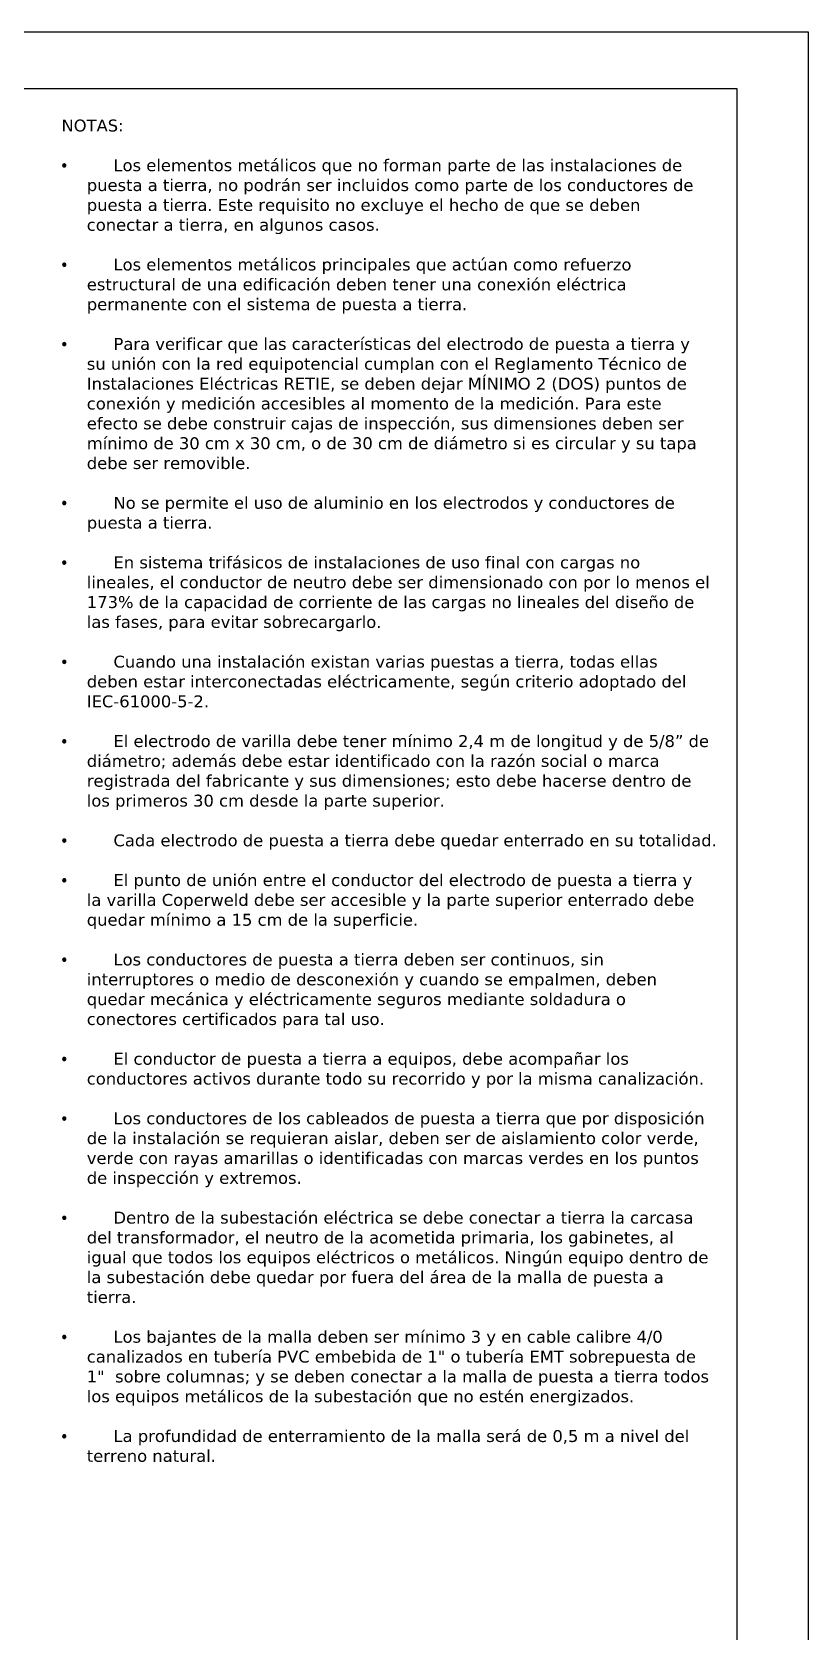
# Model space of a CAD drawing. Header units: millimetres. Extents: x 4.4 to 81.4, y 5.1 to 81.2.
# Drawn here: x 36.75 to 46.36, y 15.33 to 35.14 of the extents above; entities that cross this region are included whole.
import ezdxf

# ---------------------------------------------------------------- set-up
doc = ezdxf.new("R2010")
doc.units = ezdxf.units.MM
doc.styles.get("Standard").update_dxf_attribs({"font": 'arial.ttf'})

msp = doc.modelspace()

# ---------------------------------------------------------------- linework, layer by layer
at = {"color": 7}
for points in [[(4.359, 5.142), (4.359, 35.142), (46.359, 35.142), (46.359, 5.142), (4.359, 5.142)], [(5.239, 5.842), (5.239, 34.442), (45.479, 34.442), (45.479, 5.842)]]:
    msp.add_lwpolyline(points, close=True, dxfattribs=at)

# ---------------------------------------------------------------- texts
at = {"insert": (37.116, 34.057), "char_height": 0.16093, "width": 8.00953, "attachment_point": 1}
msp.add_mtext('{\\fVerdana|b0|i0|c0|p34;\\H0.91667x;NOTAS:\\P\\P\\pxi-1.9481,l1.9481;{\\fSymbol|b0|i0|c2|p18;·^I}Los elementos metálicos que no forman parte de las instalaciones de puesta a tierra, no podrán ser incluidos como parte de los conductores de puesta a tierra. Este requisito no excluye el hecho de que se deben conectar a tierra, en algunos casos.\\P\\pi0;\\P\\pi-1.9481;{\\fSymbol|b0|i0|c2|p18;·^I}Los elementos metálicos principales que actúan como refuerzo estructural de una edificación deben tener una conexión eléctrica permanente con el sistema de puesta a tierra.\\P\\pi0,l0;\\P\\pi-1.9481,l1.9481;{\\fSymbol|b0|i0|c2|p18;·^I}Para verificar que las características del electrodo de puesta a tierra y su unión con la red equipotencial cumplan con el Reglamento Técnico de Instalaciones Eléctricas RETIE, se deben dejar MÍNIMO 2 (DOS) puntos de conexión y medición accesibles al momento de la medición. Para este efecto se debe construir cajas de inspección, sus dimensiones deben ser mínimo de 30 cm x 30 cm, o de 30 cm de diámetro si es circular y su tapa debe ser removible.\\P\\pi0,l0;\\P\\pi-1.9481,l1.9481;{\\fSymbol|b0|i0|c2|p18;·^I}No se permite el uso de aluminio en los electrodos y conductores de puesta a tierra.\\P\\pi0;\\P\\pi-1.9481;{\\fSymbol|b0|i0|c2|p18;·^I}En sistema trifásicos de instalaciones de uso final con cargas no lineales, el conductor de neutro debe ser dimensionado con por lo menos el 173% de la capacidad de corriente de las cargas no lineales del diseño de las fases, para evitar sobrecargarlo.\\P\\pi0,l0;\\P\\pi-1.9481,l1.9481;{\\fSymbol|b0|i0|c2|p18;·^I}Cuando una instalación existan varias puestas a tierra, todas ellas deben estar interconectadas eléctricamente, según criterio adoptado del IEC-61000-5-2.\\P\\pi0,l0;\\P\\pi-1.9481,l1.9481;{\\fSymbol|b0|i0|c2|p18;·^I}El electrodo de varilla debe tener mínimo 2,4 m de longitud y de 5/8” de diámetro; además debe estar identificado con la razón social o marca registrada del fabricante y sus dimensiones; esto debe hacerse dentro de los primeros 30 cm desde la parte superior.\\P\\pi0,l0;\\P\\pi-1.9481,l1.9481;{\\fSymbol|b0|i0|c2|p18;·^I}Cada electrodo de puesta a tierra debe quedar enterrado en su totalidad.\\P\\pi0,l0; \\P\\pi-1.9481,l1.9481;{\\fSymbol|b0|i0|c2|p18;·^I}El punto de unión entre el conductor del electrodo de puesta a tierra y la varilla Coperweld debe ser accesible y la parte superior enterrado debe quedar mínimo a 15 cm de la superficie.\\P\\pi0,l0;\\P\\pi-1.9481,l1.9481;{\\fSymbol|b0|i0|c2|p18;·^I}Los conductores de puesta a tierra deben ser continuos, sin interruptores o medio de desconexión y cuando se empalmen, deben quedar mecánica y eléctricamente seguros mediante soldadura o conectores certificados para tal uso.\\P\\pi0,l0;\\P\\pi-1.9481,l1.9481;{\\fSymbol|b0|i0|c2|p18;·^I}El conductor de puesta a tierra a equipos, debe acompañar los conductores activos durante todo su recorrido y por la misma canalización.\\P\\pi0,l0;\\P\\pi-1.9481,l1.9481;{\\fSymbol|b0|i0|c2|p18;·^I}Los conductores de los cableados de puesta a tierra que por disposición de la instalación se requieran aislar, deben ser de aislamiento color verde, verde con rayas amarillas o identificadas con marcas verdes en los puntos de inspección y extremos.\\P\\pi0;\\P\\pi-1.9481;{\\fSymbol|b0|i0|c2|p18;·^I}Dentro de la subestación eléctrica se debe conectar a tierra la carcasa del transformador, el neutro de la acometida primaria, los gabinetes, al igual que todos los equipos eléctricos o metálicos. Ningún equipo dentro de la subestación debe quedar por fuera del área de la malla de puesta a tierra. \\P\\pi0,l3.8961;\\P\\pi-1.9481,l1.9481;{\\fSymbol|b0|i0|c2|p18;·^I}Los bajantes de la malla deben ser mínimo 3 y en cable calibre 4/0 canalizados en tubería PVC embebida de 1" o tubería EMT sobrepuesta de 1"  sobre columnas; y se deben conectar a la malla de puesta a tierra todos los equipos metálicos de la subestación que no estén energizados.\\P\\pi0,l0;\\P\\pi-1.9481,l1.9481;{\\fSymbol|b0|i0|c2|p18;·^I}La profundidad de enterramiento de la malla será de 0,5 m a nivel del terreno natural.}', dxfattribs=at)

doc.saveas('drawing.dxf')
